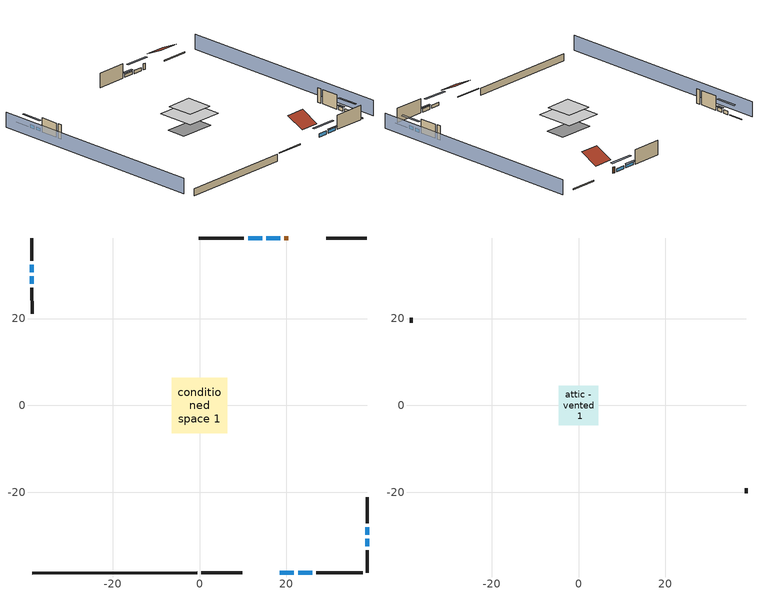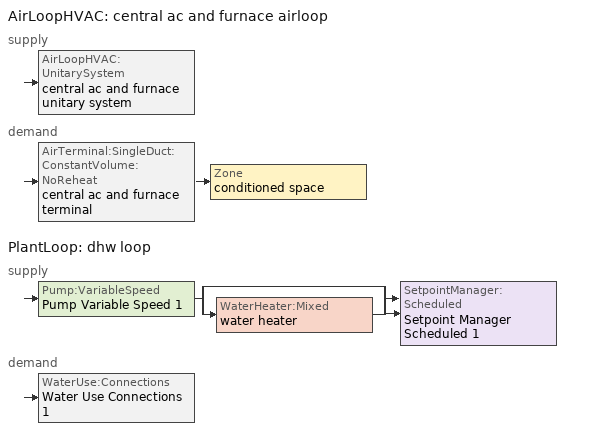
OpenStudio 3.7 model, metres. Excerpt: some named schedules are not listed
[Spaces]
conditioned space 1
 floor foundation (Slab1 construction): -6.11,-3.39 -6.11,3.39 6.11,3.39 6.11,-3.39 z-2.13
 floor adiabatic (AdiabaticFloorConstruction): -6.44,-6.44 -6.44,6.44 6.44,6.44 6.44,-6.44 z2.74
 wall outside (Wall1 construction): 26.86,-38.54 37.61,-38.54 z0.3:5.18
 wall outside (Wall2 construction): -38.54,27.08 -38.54,21.11 z0.3:5.18
 wall outside (Wall3 construction): 10.24,38.54 -0.13,38.54 z0.3:5.18
 wall outside (Wall4 construction): 38.54,-27.08 38.54,-21.11 z0.3:5.18
 wall outside (RimJoist1 construction): 0.4,-38.54 9.82,-38.54 z0.3:0.61
 wall outside (RimJoist2 construction): -38.54,38.54 -38.54,33.3 z0.3:0.61
 wall outside (RimJoist3 construction): 38.54,38.54 29.12,38.54 z0.3:0.61
 wall outside (RimJoist4 construction): 38.54,-38.54 38.54,-33.3 z0.3:0.61
 wall outside (AdiabaticWallConstruction): 18.48,-38.54 21.74,-38.54 / 22.67,-38.54 25.93,-38.54 z0.3:1.4; -38.54,32.37 -38.54,30.65 / -38.54,29.72 -38.54,28.01 / 38.54,-32.37 38.54,-30.65 / 38.54,-29.72 38.54,-28.01 z0.3:1.46; 18.61,38.54 15.41,38.54 z0.3:1.37; 14.48,38.54 11.17,38.54 z0.3:1.43
 wall outside (AdiabaticWallConstruction 1): 20.46,38.54 19.54,38.54 z0.3:2.34
 wall foundation (FoundationWall1 construction): -38.54,-38.54 -0.53,-38.54 z-2.13:0.3
 window (WindowConstruction): 18.48,-38.54 21.74,-38.54 z0.3:1.4
 window (WindowConstruction 1): 22.67,-38.54 25.93,-38.54 z0.3:1.4
 window (WindowConstruction 2): -38.54,32.37 -38.54,30.65 z0.3:1.46
 window (WindowConstruction 3): -38.54,29.72 -38.54,28.01 z0.3:1.46
 window (WindowConstruction 4): 18.61,38.54 15.41,38.54 z0.3:1.37
 window (WindowConstruction 5): 14.48,38.54 11.17,38.54 z0.3:1.43
 window (WindowConstruction 6): 38.54,-32.37 38.54,-30.65 z0.3:1.46
 window (WindowConstruction 7): 38.54,-29.72 38.54,-28.01 z0.3:1.46
 door (Door): 20.46,38.54 19.54,38.54 z0.3:2.34
 ceiling adiabatic (AdiabaticFloorConstruction): 6.44,-6.44 6.44,6.44 -6.44,6.44 -6.44,-6.44 z2.74
attic - vented 1
 floor to conditioned space 1 (Floor1 construction Reversed): -4.55,-4.55 -4.55,4.55 4.55,4.55 4.55,-4.55 z5.18
 wall outside (Wall5 construction): -38.54,20.18 -38.54,19 z0.3:5.18
 wall outside (Wall6 construction): 38.54,-20.18 38.54,-19 z0.3:5.18
 roof outside (Roof1 construction): 17.55,-38.54,5.18 17.55,-32.45,8.23 10.74,-32.45,8.23 10.74,-38.54,5.18
 roof outside (Roof2 construction): 21.38,38.54,5.18 21.38,32.45,8.23 28.19,32.45,8.23 28.19,38.54,5.18
shading: 43.11,-38.54 43.11,38.54 / -43.11,38.54 -43.11,-38.54 z0:5.18; 24.49,-38.54 15.74,-38.54 15.74,-39.15 24.49,-39.15 z4.15; 26.24,-38.54 22.37,-38.54 22.37,-39.15 26.24,-39.15 z1.71; -38.54,27.91 -38.54,35.11 -39.15,35.11 -39.15,27.91 z4.21; -38.54,27.7 -38.54,30.03 -39.15,30.03 -39.15,27.7 z1.77; 12.66,38.54 21.36,38.54 21.36,39.15 12.66,39.15 z4.11; 10.86,38.54 14.78,38.54 14.78,39.15 10.86,39.15 z1.74; 38.54,-27.91 38.54,-35.11 39.15,-35.11 39.15,-27.91 z4.21; 38.54,-27.7 38.54,-30.03 39.15,-30.03 39.15,-27.7 z1.77
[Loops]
AirLoopHVAC 'central ac and furnace airloop'
 supply: AirLoopHVAC:UnitarySystem 'central ac and furnace unitary system'
 demand: AirTerminal:SingleDuct:ConstantVolume:NoReheat 'central ac and furnace terminal' > Zone 'conditioned space'
PlantLoop 'dhw loop'
 supply: Pump:VariableSpeed 'Pump Variable Speed 1' > split
  | bypass
  | WaterHeater:Mixed 'water heater'
  join > SetpointManager:Scheduled 'Setpoint Manager Scheduled 1'
 demand: WaterUse:Connections 'Water Use Connections 1'
[Site]
Columbus Port Colum_OH_USA: Latitude {deg}=39.99; Longitude {deg}=-82.88; Time Zone {hr}=-5; Elevation {m}=249; Terrain=Suburbs
[Site:GroundTemperature:Shallow]
7.622, 5.57623, 5.4124, 6.38322, 10.2805, 14.1597, 17.5227, 19.653, 19.834, 18.1013, 14.8241, 11.0639
[Site:WaterMainsTemperature]
Calculation Method=Schedule; Temperature Schedule=mains temperature schedule
[Building]
Building 1
[Material] Roughness=Rough
Name | Thickness {m} | Conductivity {W/m-K} | Density {kg/m3} | Specific Heat {J/kg-K} | Thermal Absorptance | Solar Absorptance | Visible Absorptance
asphalt or fiberglass shingles | 0.00635 | 0.162714 | 1121.4 | 1465.45 | 0.9 | 0.85 | 0.85
roof rigid ins | 0.00281632 | 0.029427 | 32.04 | 1214.23 | 0.9 | 0.7 | 0.7
osb sheathing 0.5 in. | 0.0127 | 0.115458 | 512.64 | 1214.23 | 0.9 | 0.6 | 0.6
vinyl siding | 0.009525 | 0.089435 | 177.822 | 1046.75 | 0.9 | 0.5 | 0.5
osb sheathing 0.5 in. 1 | 0.0127 | 0.115458 | 512.64 | 1214.23 | 0.9 | 0.7 | 0.7
wall stud and cavity | 0.1397 | 0.0950889 | 139.0536 | 1170.24 | 0.9 | 0.7 | 0.7
gypsum board | 0.0127 | 0.160291 | 801 | 837.4 | 0.9 | 0.6 | 0.6
wall stud and cavity 1 | 0.1397 | 0.419005 | 139.0536 | 1170.24 | 0.9 | 0.6 | 0.6
rim joist rigid ins | 0.051816 | 0.029427 | 32.04 | 1214.23 | 0.9 | 0.7 | 0.7
osb sheathing 2.0 in. | 0.0508 | 0.115458 | 512.64 | 1214.23 | 0.9 | 0.7 | 0.7
rim joist stud and cavity | 0.0508 | 0.0700343 | 125.044 | 1163.47 | 0.9 | 0.6 | 0.6
ceiling loosefill ins | 0.169333 | 0.0480833 | 16.02 | 1046.75 | 0.9 | 0.7 | 0.7
ceiling stud and cavity | 0.1397 | 0.0824711 | 65.682 | 1177.47 | 0.9 | 0.7 | 0.7
exterior vertical ins | 0.077724 | 0.029427 | 32.04 | 1214.23
concrete 8.0 in. | 0.2032 | 1.803125 | 2242.8 | 837.4 | 0.9 | 0.7 | 0.7
gypsum board 1 | 0.0127 | 0.160291 | 801 | 837.4 | 0.9 | 0.7 | 0.7
concrete 4.0 in. | 0.1016 | 1.803125 | 2242.8 | 837.4 | 0.9 | 0.7 | 0.7
floor covering | 0.0127 | 0.0450781 | 54.468 | 1339.84 | 0.9 | 0.9 | 0.9
wood siding; wood siding 1 | 0.0254 | 0.102417 | 544.68 | 1172.36
wall rigid ins; floor rigid ins | 0.512978 | 0.029427 | 32.04 | 1214.23 | 0.9 | 0.7 | 0.7
wall stud and cavity 2 | 0.0889 | 0.380278 | 52.3479 | 1209.89 | 0.9 | 0.7 | 0.7
door material | 0.04445 | 0.0612267 | 512.64 | 1214.23 | 0.9 | 0.7 | 0.7
floor stud and cavity | 0.1397 | 1.75129 | 37.0049 | 1207.88 | 0.9 | 0.7 | 0.7
osb sheathing 0.75 in. | 0.01905 | 0.115458 | 512.64 | 1214.23 | 0.9 | 0.7 | 0.7
floor covering 1 | 0.0127 | 0.0433444 | 54.468 | 1339.84 | 0.9 | 0.6 | 0.6
wall stud and cavity 3 | 0.0889 | 0.391764 | 83.0341 | 1211.67 | 0.9 | 0.7 | 0.7
furniture material conditioned space 1 | 0.1524 | 0.115458 | 640.8 | 1214.23 | 0.9 | 0.6 | 0.6
[Construction]
Roof1 construction; Roof2 construction: asphalt or fiberglass shingles, roof rigid ins, osb sheathing 0.5 in.
Wall1 construction; Wall2 construction; Wall3 construction; Wall4 construction: vinyl siding, osb sheathing 0.5 in. 1, wall stud and cavity, gypsum board
Wall5 construction; Wall6 construction: vinyl siding, osb sheathing 0.5 in. 1, wall stud and cavity 1
RimJoist1 construction; RimJoist2 construction; RimJoist3 construction; RimJoist4 construction: vinyl siding, rim joist rigid ins, osb sheathing 2.0 in., rim joist stud and cavity
Floor1 construction Reversed: gypsum board, ceiling stud and cavity, ceiling loosefill ins
FoundationWall1 construction: concrete 8.0 in., gypsum board 1
Slab1 construction: concrete 4.0 in., floor covering
WindowConstruction; WindowConstruction 1; WindowConstruction 2; WindowConstruction 3; WindowConstruction 4; WindowConstruction 5; WindowConstruction 6; WindowConstruction 7: WindowMaterial
AdiabaticWallConstruction: wood siding, wall rigid ins, wall stud and cavity 2, gypsum board
Door: door material
AdiabaticWallConstruction 1: wood siding 1, wall rigid ins, wall stud and cavity 2, gypsum board
AdiabaticFloorConstruction: floor stud and cavity, floor rigid ins, osb sheathing 0.75 in., floor covering 1
PartitionWallConstruction: gypsum board, wall stud and cavity 3, gypsum board
furniture construction conditioned space 1: furniture material conditioned space 1
[WindowMaterial:SimpleGlazingSystem]
WindowMaterial: U-Factor {W/m2-K}=2.78222; Solar Heat Gain Coefficient=0.56
[ThermalZone] Multiplier=1; Use Ideal Air Loads=No
Name | Volume {m3} | Thermostat
conditioned space | 606.66 | conditioned space temperature setpoint
attic - vented | 56.2946
[Sizing:Zone] Zone Cooling Design Supply Air Temperature Input Method=SupplyAirTemperature; Zone Cooling Design Supply Air Temperature {C}=14; Zone Cooling Design Supply Air Temperature Difference {deltaC}=11.11; Zone Heating Design Supply Air Temperature Input Method=SupplyAirTemperature; Zone Heating Design Supply Air Temperature {C}=40; Zone Heating Design Supply Air Temperature Difference {deltaC}=11.11; Zone Cooling Design Supply Air Humidity Ratio {kg-H2O/kg-air}=0.0085; Zone Heating Design Supply Air Humidity Ratio {kg-H2O/kg-air}=0.008; Cooling Design Air Flow Method=DesignDay; Heating Design Air Flow Method=DesignDay; Account for Dedicated Outdoor Air System=No; Dedicated Outdoor Air System Control Strategy=NeutralSupplyAir; Dedicated Outdoor Air Low Setpoint Temperature for Design {C}=autosize; Dedicated Outdoor Air High Setpoint Temperature for Design {C}=autosize; Zone Load Sizing Method=Sensible Load Only No Latent Load; Zone Latent Cooling Design Supply Air Humidity Ratio Input Method=HumidityRatioDifference; Zone Cooling Design Supply Air Humidity Ratio Difference {kgWater/kgDryAir}=0.005; Zone Latent Heating Design Supply Air Humidity Ratio Input Method=HumidityRatioDifference; Zone Humidification Design Supply Air Humidity Ratio Difference {kgWater/kgDryAir}=0.005
conditioned space; attic - vented
[Zone equipment]
conditioned space: central ac and furnace terminal
[Space] Building Unit=Building Unit 1
Name | Thermal Zone | Volume {m3}
conditioned space 1 | conditioned space | 606.66
attic - vented 1 | attic - vented | 56.2946
[ThermostatSetpoint:DualSetpoint]
conditioned space temperature setpoint: Heating Setpoint Temperature Schedule=heating setpoint; Cooling Setpoint Temperature Schedule=cooling setpoint
[Foundation:Kiva]
Foundation Kiva 1: Initial Indoor Air Temperature {C}=16.1111; Wall Height Above Grade {m}=0.3048; Wall Depth Below Slab {m}=0.2032; Custom Block Material Name 1=exterior vertical ins; Custom Block Depth 1 {m}=2.4384; Custom Block X Position 1 {m}=0.2159; Custom Block Z Position 1 {m}=0
[Foundation:Kiva:Settings]
Soil Conductivity {W/m-K}=2.4234; Soil Density {kg/m3}=1842.3; Soil Specific Heat {J/kg-K}=418.7; Ground Solar Absorptivity=0.9; Ground Thermal Absorptivity=0.9; Ground Surface Roughness {m}=0.03; Far-Field Width {m}=40; Deep-Ground Boundary Condition=ZeroFlux; Deep-Ground Depth {m}=40; Minimum Cell Dimension {m}=0.2; Maximum Cell Growth Coefficient=3; Simulation Timestep=Timestep
[SurfaceProperty:ExposedFoundationPerimeter]
Slab1: Exposed Perimeter Calculation Method=TotalExposedPerimeter; Total Exposed Perimeter {m}=38.00856
[SurfaceProperty:IncidentSolarMultiplier] Incident Solar Multiplier=1; Incident Solar Multiplier Schedule=trans schedule winter=0.85 summer=0.7
Window1; Window2; Window3; Window4; Window5; Window6; Window7; Window8
[InternalMass:Definition] Design Level Calculation Method=SurfaceArea
Name | Construction | Surface Area {m2}
partition wall mass | PartitionWallConstruction | 248.794
furniture mass conditioned space 1 | furniture construction conditioned space 1 | 99.5177
[InternalMass] Space or SpaceType=conditioned space 1; Multiplier=1
Name | Internal Mass Definition
partition wall mass | partition wall mass
furniture mass conditioned space 1 | furniture mass conditioned space 1
[External:File]
External File 1: File=in.schedules.csv
[People:Definition]
occupants: Number of People Calculation Method=People; Number of People {people}=3; Fraction Radiant=0.314171; Sensible Heat Fraction=0.56303; Carbon Dioxide Generation Rate {m3/s-W}=0; Enable ASHRAE 55 Comfort Warnings=No; Mean Radiant Temperature Calculation Type=ZoneAveraged
[People]
occupants: People Definition=occupants; Space or SpaceType=conditioned space 1; Number of People Schedule=occupants; Activity Level Schedule=occupants activity schedule; Multiplier=1
[Coil:Cooling:DX:SingleSpeed]
central ac and furnace clg coil: Availability Schedule=Always On Discrete; Rated Total Cooling Capacity {W}=5403.82; Rated Sensible Heat Ratio=0.730032; Rated COP {W/W}=3.7702; Rated Air Flow Rate {m3/s}=0.27807; Rated Evaporator Fan Power Per Volume Flow Rate 2017 {W/(m3/s)}=773.3; Rated Evaporator Fan Power Per Volume Flow Rate 2023 {W/(m3/s)}=934.4; Total Cooling Capacity Function of Temperature Curve=Cool-CAP-fT1; Total Cooling Capacity Function of Flow Fraction Curve=Cool-CAP-fFF1; Energy Input Ratio Function of Temperature Curve=Cool-EIR-fT1; Energy Input Ratio Function of Flow Fraction Curve=Cool-EIR-fFF1; Part Load Fraction Correlation Curve=Cool-PLF-fPLR1; Minimum Outdoor Dry-Bulb Temperature for Compressor Operation {C}=-25; Nominal Time for Condensate Removal to Begin {s}=1000; Ratio of Initial Moisture Evaporation Rate and Steady State Latent Capacity=1.5; Maximum Cycling Rate {cycles/hr}=3; Latent Capacity Time Constant {s}=45; Condenser Type=AirCooled; Evaporative Condenser Effectiveness=0.9; Evaporative Condenser Air Flow Rate {m3/s}=autosize; Evaporative Condenser Pump Rated Power Consumption {W}=autosize; Crankcase Heater Capacity {W}=50; Maximum Outdoor Dry-Bulb Temperature for Crankcase Heater Operation {C}=10; Basin Heater Capacity {W/K}=0; Basin Heater Setpoint Temperature {C}=2
[Coil:Heating:Gas]
central ac and furnace htg coil: Availability Schedule=Always On Discrete; Gas Burner Efficiency=0.925; Nominal Capacity {W}=11695.6; On Cycle Parasitic Electric Load {W}=0; Off Cycle Parasitic Gas Load {W}=0; Fuel Type=NaturalGas
[Fan:SystemModel]
central ac and furnace supply fan: Availability Schedule=Always On Discrete; Design Maximum Air Flow Rate {m3/s}=0.351129; Speed Control Method=Discrete; Electric Power Minimum Flow Rate Fraction=0.2; Design Pressure Rise {Pa}=595.935; Motor Efficiency=1; Motor In Air Stream Fraction=1; Design Electric Power Consumption {W}=autosize; Design Power Sizing Method=TotalEfficiencyAndPressure; Electric Power Per Unit Flow Rate {W/(m3/s)}=840; Electric Power Per Unit Flow Rate Per Unit Pressure {W-s/m3-Pa}=1.66667; Fan Total Efficiency=0.75; Motor Loss Radiative Fraction=0; Speed Flow Fraction 1=0.81048; Speed Electric Power Fraction 1=0.53239; Speed Flow Fraction 2=1; Speed Electric Power Fraction 2=1
[EnergyManagementSystem:Sensor]
Name | Output Variable or Output Meter Index Key | Output Variable or Output Meter
central_ac_and_furnace_supply_fan_s; central_ac_and_furnace_supply_fan_s_1 | central ac and furnace supply fan | Fan Electricity Energy
central_ac_and_furnace_clg_coil_s | central ac and furnace clg coil | Cooling Coil Total Cooling Energy
central_ac_and_furnace_htg_coil_s | central ac and furnace htg coil | Heating Coil Heating Energy
water_heater_energy | water heater | Water Heater NaturalGas Rate
water_heater_on_cycle_parasitic | water heater | Water Heater On Cycle Parasitic Electricity Rate
water_heater_off_cycle_parasitic | water heater | Water Heater Off Cycle Parasitic Electricity Rate
cool_season | cooling season schedule | Schedule Value
out_pb_s |  | Site Outdoor Air Barometric Pressure
out_wt_s |  | Site Outdoor Air Humidity Ratio
win_s | conditioned space | Zone Air Humidity Ratio
site_vw_s |  | Site Wind Speed
tin_s | conditioned space | Zone Mean Air Temperature
tout_s | conditioned space | Zone Outdoor Air Drybulb Temperature
central_ac_and_furnace_airloop_Fan_RTF_s | central ac and furnace supply fan | Fan Runtime Fraction Speed 1
central_ac_and_furnace_airloop_Fan_RTF_s_1 | central ac and furnace supply fan | Fan Runtime Fraction Speed 2
natural_vent_s | natural vent schedule | Schedule Value
htg_sp_s | heating setpoint | Schedule Value
clg_sp_s | cooling setpoint | Schedule Value
mech_vent_range_fan_0_sch_s | mech vent range fan 0 schedule | Schedule Value
mech_vent_bath_fan_0_sch_s | mech vent bath fan 0 schedule | Schedule Value
clothes_dryer_exhaust_0_sch_s | clothes_dryer | Schedule Value
zone_htg_unmet_s | conditioned space | Zone Heating Setpoint Not Met Time
zone_clg_unmet_s | conditioned space | Zone Cooling Setpoint Not Met Time
htg_load_cond |  | Heating:EnergyTransfer:Zone:CONDITIONED SPACE
clg_load_cond |  | Cooling:EnergyTransfer:Zone:CONDITIONED SPACE
[EnergyManagementSystem:Program]
central_ac_and_furnace_supply_fan_disaggregate_program: Set central_ac_and_furnace_supply_fan_clg = 0; If central_ac_and_furnace_clg_coil_s > 0; Set central_ac_and_furnace_supply_fan_clg = central_ac_and_furnace_supply_fan_s; EndIf
central_ac_and_furnace_supply_fan_disaggregate_program_1: Set central_ac_and_furnace_supply_fan_primary_htg = 0; If central_ac_and_furnace_htg_coil_s > 0; Set central_ac_and_furnace_supply_fan_primary_htg = central_ac_and_furnace_supply_fan_s_1; EndIf
water_heater_EC_adj: Set dhw_e_cons = water_heater_energy + water_heater_on_cycle_parasitic + water_heater_off_cycle_parasitic; Set water_heater_ec_adj_act = 0.0 * dhw_e_cons / 1
natural_vent_program: Set Tin = tin_s; Set Tout = tout_s; Set Wout = out_wt_s; Set Pbar = out_pb_s; Set Phiout = (@RhFnTdbWPb Tout Wout Pbar); Set MaxHR = 0.0115; Set MaxRH = 0.7; Set Tnvsp = (htg_sp_s + clg_sp_s) / 2; Set NVavail = natural_vent_s; Set ClgSsnAvail = cool_season; Set natural_vent_flow_act = 0; Set whole_house_fan_flow_act = 0; Set whole_house_fan_mix_act = 0; Set whole_house_fan_act = 0; If ((Wout < MaxHR) && (Phiout < MaxRH) && (Tin > Tout) && (Tin > Tnvsp) && (ClgSsnAvail > 0)); Set WHF_Flow = 0; Set Adj = (Tin-Tnvsp)/(Tin-Tout); Set Adj = (@Min Adj 1); Set Adj = (@Max Adj 0); If (WHF_Flow > 0); Set whole_house_fan_flow_act = WHF_Flow*Adj; Set whole_house_fan_mix_act = WHF_Flow*Adj; Set WHF_W = 0; Set whole_house_fan_act = WHF_W*Adj; ElseIf (NVavail > 0); Set NVArea = 8948.346490368; Set Cs = 0.0001989901015519336; Set Cw = 9.172957080274798e-05; Set Tdiff = Tin-Tout; Set dT = (@Abs Tdiff); Set Vwind = site_vw_s; Set SGNV = NVArea*Adj*((((Cs*dT)+(Cw*(Vwind^2)))^0.5)/1000); Set MaxNV = 3.3703340077056003; Set natural_vent_flow_act = (@Min SGNV MaxNV); EndIf; EndIf
infil_program: Set p_m = 0.14; Set p_s = 0.22; Set s_m = 270; Set s_s = 370; Set z_m = 9.99744; Set z_s = 5.410200000000001; Set f_t = (((s_m/z_m)^p_m)*((z_s/s_s)^p_s)); Set Tdiff = tin_s-tout_s; Set dT = @Abs Tdiff; Set c = 0.1061; Set Cs = 0.0999; Set Cw = 0.1472; Set n = 0.65; Set sft = (f_t*0.7000000000000001); Set temp1 = ((c*Cw)*((sft*site_vw_s)^(2*n)))^2; Set Qinf = (((c*Cs*(dT^n))^2)+temp1)^0.5; Set Qinf = (@Max Qinf 0); Set mech_vent_house_fan_sensible_load_equip_act = 0.0; Set mech_vent_house_fan_latent_load_equip_act = 0.0; Set OASupInPb = out_pb_s; Set OASupInTemp = tout_s; Set OASupInW = out_wt_s; Set OASupRho = (@RhoAirFnPbTdbW OASupInPb OASupInTemp OASupInW); Set OASupCp = (@CpAirFnW OASupInW); Set OASupInEnth = (@HFnTdbW OASupInTemp OASupInW); Set ZoneTemp = tin_s; Set ZoneW = win_s; Set ZoneCp = (@CpAirFnW ZoneW); Set ZoneAirEnth = (@HFnTdbW ZoneTemp ZoneW); Set mech_vent_house_fan_cfis_act = 0.0; Set QWHV_cfis_sup = 0.0; Set QWHV_cfis_suppl_sup = 0.0; Set QWHV_cfis_suppl_exh = 0.0; Set Qrange = 0; Set Qrange = Qrange + 0.04719 * mech_vent_range_fan_0_sch_s; Set Qbath = 0; Set Qbath = Qbath + 0.04719 * mech_vent_bath_fan_0_sch_s; Set Qdryer = 0; Set Qdryer = Qdryer + 0.14682 * clothes_dryer_exhaust_0_sch_s; Set QWHV_sup = 0.0; Set QWHV_exh = 0.0; Set Qexhaust = Qrange + Qbath + Qdryer + QWHV_exh + QWHV_cfis_suppl_exh; Set Qsupply = QWHV_sup + QWHV_cfis_sup + QWHV_cfis_suppl_sup; Set Qfan = (@Max Qexhaust Qsupply); If Qfan > 0; Set Qavg = ((Qexhaust + Qsupply) / 2.0); If ((@Abs (Qexhaust - Qavg)) / Qavg) <= 0.1; Set phi = 1; Else; Set phi = (Qinf / (Qinf + Qfan)); EndIf; Set Qinf_adj = phi * Qinf; Else; Set Qinf_adj = Qinf; EndIf; Set infil_flow_act = Qinf_adj; Set Qload = Qfan; Set Effectiveness_Sens = 0.0; Set Effectiveness_Lat = 0.0; Set Fan_MFR = Qload * OASupRho; Set ZoneInEnth = OASupInEnth; Set ZoneInTemp = OASupInTemp; Set FanTotalToCond = Fan_MFR * (ZoneInEnth - ZoneAirEnth); Set FanSensToCond = Fan_MFR * ZoneCp * (ZoneInTemp - ZoneTemp); Set FanLatToCond = FanTotalToCond - FanSensToCond; Set mech_vent_house_fan_sensible_load_equip_act = mech_vent_house_fan_sensible_load_equip_act + FanSensToCond; Set mech_vent_house_fan_latent_load_equip_act = mech_vent_house_fan_latent_load_equip_act + FanLatToCond
unmet_hours_program: Set htg_unmet_hours = 0; Set clg_unmet_hours = 0; If ((DayOfYear >= 1) && (DayOfYear <= 365)); If zone_htg_unmet_s > htg_unmet_hours; Set htg_unmet_hours = zone_htg_unmet_s; EndIf; EndIf; If ((DayOfYear >= 1) && (DayOfYear <= 365)); If zone_clg_unmet_s > clg_unmet_hours; Set clg_unmet_hours = zone_clg_unmet_s; EndIf; EndIf
total_loads_program: Set loads_htg_tot = 0; Set loads_clg_tot = 0; If htg_load_cond > 0; Set loads_htg_tot = loads_htg_tot + (htg_load_cond - clg_load_cond) * 1.0; EndIf; If clg_load_cond > 0; Set loads_clg_tot = loads_clg_tot + (clg_load_cond - htg_load_cond) * 1.0; EndIf
[EnergyManagementSystem:ProgramCallingManager]
central ac and furnace supply fan disaggregate program calling manager: EndOfSystemTimestepBeforeHVACReporting; central_ac_and_furnace_supply_fan_disaggregate_program
central ac and furnace supply fan disaggregate program calling manager 1: EndOfSystemTimestepBeforeHVACReporting; central_ac_and_furnace_supply_fan_disaggregate_program_1
water heater EC_adj ProgramManager: EndOfSystemTimestepBeforeHVACReporting; water_heater_EC_adj
natural_vent_program calling manager: BeginZoneTimestepAfterInitHeatBalance; natural_vent_program
infil_program calling manager: BeginZoneTimestepAfterInitHeatBalance; infil_program
unmet_hours_program calling manager: EndOfZoneTimestepBeforeZoneReporting; unmet_hours_program
total_loads_program calling manager: EndOfZoneTimestepAfterZoneReporting; total_loads_program
[EnergyManagementSystem:OutputVariable]
Name | EMS Variable | Type of Data in Variable | Update Frequency | EMS Program or Subroutine | Units
central ac and furnace supply fan disaggregate clg | central_ac_and_furnace_supply_fan_clg | Summed | SystemTimestep | central_ac_and_furnace_supply_fan_disaggregate_program | J
central ac and furnace supply fan disaggregate htg primary | central_ac_and_furnace_supply_fan_primary_htg | Summed | SystemTimestep | central_ac_and_furnace_supply_fan_disaggregate_program_1 | J
natural_vent_flow_act_timeseries_outvar | natural_vent_flow_act | Averaged | ZoneTimestep | natural_vent_program | m^/s
whole_house_fan_flow_act_timeseries_outvar | whole_house_fan_flow_act | Averaged | ZoneTimestep | natural_vent_program | m^/s
Qfan_timeseries_outvar | Qfan | Averaged | ZoneTimestep | infil_program | m^/s
infil_flow_act_timeseries_outvar | infil_flow_act | Averaged | ZoneTimestep | infil_program | m^/s
[AirLoopHVAC:UnitarySystem]
central ac and furnace unitary system: Control Type=Load; Controlling Zone or Thermostat Location=conditioned space; Dehumidification Control Type=None; Availability Schedule=Always On Discrete; Supply Fan=central ac and furnace supply fan; Fan Placement=BlowThrough; Supply Air Fan Operating Mode Schedule=central ac and furnace auto fan schedule; Heating Coil=central ac and furnace htg coil; DX Heating Coil Sizing Ratio=1; Cooling Coil=central ac and furnace clg coil; Use DOAS DX Cooling Coil=No; DOAS DX Cooling Coil Leaving Minimum Air Temperature {C}=2; Latent Load Control=SensibleOnlyLoadControl; Supply Air Flow Rate Method During Cooling Operation=SupplyAirFlowRate; Supply Air Flow Rate During Cooling Operation {m3/s}=0.284584; Supply Air Flow Rate Method During Heating Operation=SupplyAirFlowRate; Supply Air Flow Rate During Heating Operation {m3/s}=0.351129; Supply Air Flow Rate Method When No Cooling or Heating is Required=SupplyAirFlowRate; Supply Air Flow Rate When No Cooling or Heating is Required {m3/s}=0; Maximum Supply Air Temperature {C}=48.8889; Maximum Outdoor Dry-Bulb Temperature for Supplemental Heater Operation {C}=21; Ancilliary On-Cycle Electric Power {W}=0; Ancilliary Off-Cycle Electric Power {W}=0
[AirLoopHVAC]
central ac and furnace airloop: Availability Schedule=Always On Discrete; Design Supply Air Flow Rate {m3/s}=0.351129; Design Return Air Flow Fraction of Supply Air Flow=1
[Sizing:System]
central ac and furnace airloop: Central Heating Maximum System Air Flow Ratio=0.3; Preheat Design Temperature {C}=7; Preheat Design Humidity Ratio {kg-H2O/kg-Air}=0.008; Precool Design Temperature {C}=12.8; Precool Design Humidity Ratio {kg-H2O/kg-Air}=0.008; Central Cooling Design Supply Air Temperature {C}=12.8; Central Heating Design Supply Air Temperature {C}=16.7; 100% Outdoor Air in Cooling=Yes; 100% Outdoor Air in Heating=Yes; Central Cooling Design Supply Air Humidity Ratio {kg-H2O/kg-Air}=0.0085; Zone Maximum Outdoor Air Fraction=1; Cooling Supply Air Flow Rate Per Floor Area {m3/s-m2}=0.00996765; Cooling Fraction of Autosized Cooling Supply Air Flow Rate=1; Cooling Supply Air Flow Rate Per Unit Cooling Capacity {m3/s-W}=3.94755e-05; Heating Supply Air Flow Rate Per Floor Area {m3/s-m2}=0.00996765; Heating Fraction of Autosized Heating Supply Air Flow Rate=1; Heating Fraction of Autosized Cooling Supply Air Flow Rate=1; Heating Supply Air Flow Rate Per Unit Heating Capacity {m3/s-W}=3.15882e-05; Cooling Design Capacity Method=CoolingDesignCapacity; Cooling Design Capacity {W}=autosize; Cooling Design Capacity Per Floor Area {W/m2}=234.7; Fraction of Autosized Cooling Design Capacity=1; Heating Design Capacity Method=HeatingDesignCapacity; Heating Design Capacity {W}=autosize; Heating Design Capacity Per Floor Area {W/m2}=157; Fraction of Autosized Heating Design Capacity=1; Central Cooling Capacity Control Method=OnOff; Occupant Diversity=autosize
[AirTerminal:SingleDuct:ConstantVolume:NoReheat]
central ac and furnace terminal: Availability Schedule=Always On Discrete; Maximum Air Flow Rate {m3/s}=0.351129
[ElectricEquipment:Definition] Design Level Calculation Method=EquipmentLevel
Name | Design Level {W} | Fraction Latent | Fraction Radiant | Fraction Lost
ceiling fan | 21.3925 | 0 | 0.558 | 0
clothes washer | 175.761 | 0.03 | 0.162 | 0.7
clothes dryer | 8521.98 | 0.015 | 0.081 | 0.85
dishwasher | 522.806 | 0.3 | 0.18 | 0.4
fridge | 57.4402 | 0 | 0.6 | 0
cooking range | 870.615 | 0.08 | 0.432 | 0.2
misc plug loads | 502.115 | 0.021 | 0.558 | 0.049
whole house fan; mech vent house fan | 0 | 0 | 0 | 1
mech vent house fan cfis | 0 | 0 | 0 | 0
mech vent range fan 0; mech vent bath fan 0 | 30 | 0 | 0 | 1
[ElectricEquipment] Space or SpaceType=conditioned space 1
Name | Electric Equipment Definition | Schedule
ceiling fan | ceiling fan | ceiling_fan
clothes washer | clothes washer | clothes_washer
clothes dryer | clothes dryer | clothes_dryer
dishwasher | dishwasher | dishwasher
fridge | fridge | fridge schedule
cooking range | cooking range | cooking_range
misc plug loads | misc plug loads | plug_loads_other
whole house fan | whole house fan | Always On Discrete
mech vent house fan | mech vent house fan | mech vent house fan schedule
mech vent house fan cfis | mech vent house fan cfis | mech vent house fan cfis schedule
mech vent range fan 0 | mech vent range fan 0 | mech vent range fan 0 schedule
mech vent bath fan 0 | mech vent bath fan 0 | mech vent bath fan 0 schedule
[PlantLoop]
dhw loop: Glycol Concentration=0; Maximum Loop Flow Rate {m3/s}=0.01; Plant Loop Volume {m3}=0.003; Load Distribution Scheme=Optimal
[Sizing:Plant]
dhw loop: Loop Type=Heating; Design Loop Exit Temperature {C}=52.6667; Loop Design Temperature Difference {deltaC}=5.55556; Sizing Option=NonCoincident; Zone Timesteps in Averaging Window=1; Coincident Sizing Factor Mode=None
[Pump:VariableSpeed]
Pump Variable Speed 1: Rated Flow Rate {m3/s}=0.01; Rated Pump Head {Pa}=1; Rated Power Consumption {W}=0; Motor Efficiency=1; Fraction of Motor Inefficiencies to Fluid Stream=0; Coefficient 1 of the Part Load Performance Curve=0; Coefficient 2 of the Part Load Performance Curve=1; Coefficient 3 of the Part Load Performance Curve=0; Coefficient 4 of the Part Load Performance Curve=0; Pump Control Type=Intermittent; Skin Loss Radiative Fraction=0.5; Design Power Sizing Method=PowerPerFlowPerPressure; Design Electric Power per Unit Flow Rate {W/(m3/s)}=348701.1; Design Shaft Power per Unit Flow Rate per Unit Head {W-s/m3-Pa}=1.28205; Design Minimum Flow Rate Fraction=0
[SetpointManager:Scheduled]
Setpoint Manager Scheduled 1: Control Variable=Temperature; Schedule=dhw temp
[WaterHeater:Mixed]
water heater: Tank Volume {m3}=0.143846; Setpoint Temperature Schedule=water heater setpoint; Deadband Temperature Difference {deltaC}=2; Maximum Temperature Limit {C}=99; Heater Control Type=Cycle; Heater Maximum Capacity {W}=10550.6; Heater Minimum Capacity {W}=0; Heater Fuel Type=NaturalGas; Heater Thermal Efficiency=0.774905; Off Cycle Parasitic Fuel Consumption Rate {W}=0; Off Cycle Parasitic Fuel Type=Electricity; Off Cycle Parasitic Heat Fraction to Tank=0; On Cycle Parasitic Fuel Consumption Rate {W}=0; On Cycle Parasitic Fuel Type=Electricity; On Cycle Parasitic Heat Fraction to Tank=0; Ambient Temperature Indicator=ThermalZone; Ambient Temperature Thermal Zone=conditioned space; Off Cycle Loss Coefficient to Ambient Temperature {W/K}=4.19338; Off Cycle Loss Fraction to Thermal Zone=0.64; On Cycle Loss Coefficient to Ambient Temperature {W/K}=4.19338; On Cycle Loss Fraction to Thermal Zone=1; Use Side Effectiveness=1; Source Side Effectiveness=1; Use Side Design Flow Rate {m3/s}=autosize; Source Side Design Flow Rate {m3/s}=autosize; Indirect Water Heating Recovery Time {hr}=1.5; Source Side Flow Control Mode=IndirectHeatPrimarySetpoint
[WaterHeater:Sizing]
water heater: Design Mode=PeakDraw; Time Storage Can Meet Peak Draw {hr}=0.538503; Time for Tank Recovery {hr}=0; Nominal Tank Volume for Autosizing Plant Connections {m3}=1
[OtherEquipment:Definition] Design Level Calculation Method=EquipmentLevel
Name | Design Level {W} | Fraction Latent | Fraction Radiant | Fraction Lost
water heater energy adjustment1 | 0.01 | 0 | 0 | 1
water sensible | -716.233 | 0 | 0.6 | 0
water latent | 726.74 | 1 | 0 | 0
mech vent house fan sensible load equip | 0 | 0 | 0 | 0
mech vent house fan latent load equip | 0 | 1 | 0 | 0
[OtherEquipment] Space or SpaceType=conditioned space 1
Name | Other Equipment Definition | Schedule | Fuel Type
water heater energy adjustment1 | water heater energy adjustment1 | Always On Discrete | NaturalGas
water sensible | water sensible | hot_water_fixtures | None
water latent | water latent | hot_water_fixtures | None
mech vent house fan sensible load equip | mech vent house fan sensible load equip | Always On Discrete | None
mech vent house fan latent load equip | mech vent house fan latent load equip | Always On Discrete | None
[EnergyManagementSystem:Actuator]
Name | Actuated Component | Actuated Component Type | Actuated Component Control Type | Zone or Space
water_heater_ec_adj_act | water heater energy adjustment1 | OtherEquipment | Power Level | conditioned space 1
natural_vent_flow_act | natural vent flow | Zone Infiltration | Air Exchange Flow Rate
whole_house_fan_flow_act | whole house fan flow | Zone Infiltration | Air Exchange Flow Rate
whole_house_fan_act | whole house fan | ElectricEquipment | Electricity Rate | conditioned space 1
whole_house_fan_mix_act | whole house fan mix | ZoneMixing | Air Exchange Flow Rate
mech_vent_house_fan_cfis_act | mech vent house fan cfis | ElectricEquipment | Electricity Rate | conditioned space 1
infil_flow_act | infil flow | Zone Infiltration | Air Exchange Flow Rate
mech_vent_house_fan_sensible_load_equip_act | mech vent house fan sensible load equip | OtherEquipment | Power Level | conditioned space 1
mech_vent_house_fan_latent_load_equip_act | mech vent house fan latent load equip | OtherEquipment | Power Level | conditioned space 1
[WaterUse:Connections]
Water Use Connections 1: Drain Water Heat Exchanger Type=None; Drain Water Heat Exchanger Destination=Plant; Water Use Equipment Name 1=dhw fixtures; Water Use Equipment Name 2=dhw distribution waste; Water Use Equipment Name 3=clothes washer; Water Use Equipment Name 4=dishwasher
[WaterUse:Equipment:Definition]
Name | Peak Flow Rate {m3/s} | Target Temperature Schedule
dhw fixtures | 4.81698e-05 | mixed water temperature schedule
dhw distribution waste | 1.61831e-05 | mixed water temperature schedule
clothes washer | 9.6816e-06
dishwasher | 6.60227e-06
[WaterUse:Equipment]
Name | Water Use Equipment Definition | Flow Rate Fraction Schedule
dhw fixtures | dhw fixtures | hot_water_fixtures
dhw distribution waste | dhw distribution waste | hot_water_fixtures
clothes washer | clothes washer | hot_water_clothes_washer
dishwasher | dishwasher | hot_water_dishwasher
[Lights:Definition]
interior lighting: Design Level Calculation Method=LightingLevel; Lighting Level {W}=1425.37; Fraction Radiant=0.6; Fraction Visible=0.2; Return Air Fraction=0
[Lights]
interior lighting: Lights Definition=interior lighting; Space or SpaceType=conditioned space 1; Schedule=lighting_interior; Fraction Replaceable=1
[Exterior:Lights:Definition]
exterior lighting: Design Level {W}=84.5718
[Exterior:Lights]
exterior lighting: Exterior Lights Definition=exterior lighting; Schedule=exterior lighting schedule
[EnergyManagementSystem:InternalVariable]
central_ac_and_furnace_airloop_max_sup_fan_mfr: Internal Data Index Key=central ac and furnace supply fan; Internal Data Type=Fan Maximum Mass Flow Rate
[SpaceInfiltration:DesignFlowRate] Space or SpaceType=conditioned space 1; Schedule=Always On Discrete; Design Flow Rate Calculation Method=Flow/Space; Design Flow Rate {m3/s}=0
natural vent flow; whole house fan flow; infil flow
[ZoneMixing]
whole house fan mix: Zone or Space=attic - vented; Schedule=Always On Continuous; Design Flow Rate Calculation Method=Flow/Zone; Design Flow Rate {m3/s}=0; Source Zone or Space=conditioned space
[SpaceInfiltration:EffectiveLeakageArea]
infil|attic - vented 1: Space or SpaceType=attic - vented 1; Schedule=Always On Discrete; Effective Air Leakage Area {cm2}=2764.21; Stack Coefficient=0.000550864; Wind Coefficient=4.40494e-05
[BuildingUnit]
Building Unit 1
[Schedule:Ruleset]
Name | Default Day Schedule
heating setpoint | heating setpoint default day
cooling setpoint | cooling setpoint default day
trans schedule winter=0.85 summer=0.7 | trans schedule winter=0.85 summer=0.7 default day
fridge schedule | fridge schedule default day
exterior lighting schedule | exterior lighting schedule default day
cooling season schedule | cooling season schedule default day
natural vent schedule | natural vent schedule default day
mech vent range fan 0 schedule | mech vent range fan 0 schedule default day
mech vent bath fan 0 schedule | mech vent bath fan 0 schedule default day
[Schedule:Day]
heating setpoint default day; cooling setpoint default day; trans schedule winter=0.85 summer=0.7 default day; fridge schedule default day; exterior lighting schedule default day; cooling season schedule default day; natural vent schedule default day; mech vent range fan 0 schedule default day; mech vent bath fan 0 schedule default day: 24, 0, 0
trans schedule winter=0.85 summer=0.7 allday1; trans schedule winter=0.85 summer=0.7 allday305: 24, 0, 0.85
trans schedule winter=0.85 summer=0.7 allday91: 24, 0, 0.7
fridge schedule allday1; fridge schedule allday12: 1, 0, 0.610949, 2, 0, 0.595675, 3, 0, 0.580401, 4, 0, 0.565128, 6, 0, 0.549854, 7, 0, 0.580401, 8, 0, 0.610949, 10, 0, 0.626223, 12, 0, 0.610949, 15, 0, 0.641496, 16, 0, 0.626223, 17, 0, 0.672044, 18, 0, 0.733139, 19, 0, 0.763686, 20, 0, 0.733139, 21, 0, 0.717865, 22, 0, 0.702591, 23, 0, 0.672044, 24, 0, 0.626223
fridge schedule allday2: 1, 0, 0.609489, 2, 0, 0.594252, 3, 0, 0.579015, 4, 0, 0.563777, 6, 0, 0.54854, 7, 0, 0.579015, 8, 0, 0.609489, 10, 0, 0.624726, 12, 0, 0.609489, 15, 0, 0.639964, 16, 0, 0.624726, 17, 0, 0.670438, 18, 0, 0.731387, 19, 0, 0.761861, 20, 0, 0.731387, 21, 0, 0.71615, 22, 0, 0.700912, 23, 0, 0.670438, 24, 0, 0.624726
fridge schedule allday3: 1, 0, 0.791241, 2, 0, 0.77146, 3, 0, 0.751679, 4, 0, 0.731898, 6, 0, 0.712117, 7, 0, 0.751679, 8, 0, 0.791241, 10, 0, 0.811022, 12, 0, 0.791241, 15, 0, 0.830803, 16, 0, 0.811022, 17, 0, 0.870365, 18, 0, 0.949489, 19, 0, 0.989051, 20, 0, 0.949489, 21, 0, 0.929708, 22, 0, 0.909927, 23, 0, 0.870365, 24, 0, 0.811022
fridge schedule allday6: 1, 0, 0.8, 2, 0, 0.78, 3, 0, 0.76, 4, 0, 0.74, 6, 0, 0.72, 7, 0, 0.76, 8, 0, 0.8, 10, 0, 0.82, 12, 0, 0.8, 15, 0, 0.84, 16, 0, 0.82, 17, 0, 0.88, 18, 0, 0.96, 19, 0, 1, 20, 0, 0.96, 21, 0, 0.94, 22, 0, 0.92, 23, 0, 0.88, 24, 0, 0.82
fridge schedule allday10: 1, 0, 0.679562, 2, 0, 0.662573, 3, 0, 0.645584, 4, 0, 0.628595, 6, 0, 0.611606, 7, 0, 0.645584, 8, 0, 0.679562, 10, 0, 0.696551, 12, 0, 0.679562, 15, 0, 0.71354, 16, 0, 0.696551, 17, 0, 0.747518, 18, 0, 0.815474, 19, 0, 0.849453, 20, 0, 0.815474, 21, 0, 0.798485, 22, 0, 0.781496, 23, 0, 0.747518, 24, 0, 0.696551
fridge schedule allday11: 1, 0, 0.675182, 2, 0, 0.658303, 3, 0, 0.641423, 4, 0, 0.624544, 6, 0, 0.607664, 7, 0, 0.641423, 8, 0, 0.675182, 10, 0, 0.692062, 12, 0, 0.675182, 15, 0, 0.708942, 16, 0, 0.692062, 17, 0, 0.742701, 18, 0, 0.810219, 19, 0, 0.843978, 20, 0, 0.810219, 21, 0, 0.793339, 22, 0, 0.77646, 23, 0, 0.742701, 24, 0, 0.692062
exterior lighting schedule weekday1: 5, 0, 0.434959, 6, 0, 0.349858, 7, 0, 0.330947, 8, 0, 0.321491, 9, 0, 0.312035, 10, 0, 0.264757, 11, 0, 0.208024, 12, 0, 0.141834, 13, 0, 0.113467, 15, 0, 0.104012, 16, 0, 0.113467, 17, 0, 0.179657, 18, 0, 0.349858, 19, 0, 0.463325, 20, 0, 0.614615, 21, 0, 0.860461, 22, 0, 0.99284, 23, 0, 0.860461, 24, 0, 0.595704
exterior lighting schedule weekend1: 2, 0, 0.434959, 4, 0, 0.425503, 5, 0, 0.434959, 6, 0, 0.425503, 7, 0, 0.416047, 8, 0, 0.38768, 9, 0, 0.340402, 10, 0, 0.283669, 11, 0, 0.226935, 12, 0, 0.15129, 13, 0, 0.113467, 15, 0, 0.104012, 16, 0, 0.113467, 17, 0, 0.179657, 18, 0, 0.359314, 19, 0, 0.45387, 20, 0, 0.567337, 21, 0, 0.784816, 22, 0, 0.926651, 23, 0, 0.803728, 24, 0, 0.557882
exterior lighting schedule weekday2: 5, 0, 0.438095, 6, 0, 0.352381, 7, 0, 0.333333, 8, 0, 0.32381, 9, 0, 0.314286, 10, 0, 0.266667, 11, 0, 0.209524, 12, 0, 0.142857, 13, 0, 0.114286, 15, 0, 0.104762, 16, 0, 0.114286, 17, 0, 0.180952, 18, 0, 0.352381, 19, 0, 0.466667, 20, 0, 0.619048, 21, 0, 0.866667, 22, 0, 1, 23, 0, 0.866667, 24, 0, 0.6
exterior lighting schedule weekend2: 2, 0, 0.438095, 4, 0, 0.428571, 5, 0, 0.438095, 6, 0, 0.428571, 7, 0, 0.419048, 8, 0, 0.390476, 9, 0, 0.342857, 10, 0, 0.285714, 11, 0, 0.228571, 12, 0, 0.152381, 13, 0, 0.114286, 15, 0, 0.104762, 16, 0, 0.114286, 17, 0, 0.180952, 18, 0, 0.361905, 19, 0, 0.457143, 20, 0, 0.571429, 21, 0, 0.790476, 22, 0, 0.933333, 23, 0, 0.809524, 24, 0, 0.561905
exterior lighting schedule weekday3: 5, 0, 0.346085, 6, 0, 0.278373, 7, 0, 0.263325, 8, 0, 0.255802, 9, 0, 0.248278, 10, 0, 0.21066, 11, 0, 0.165519, 12, 0, 0.112854, 13, 0, 0.090283, 15, 0, 0.0827594, 16, 0, 0.090283, 17, 0, 0.142948, 18, 0, 0.278373, 19, 0, 0.368656, 20, 0, 0.489033, 21, 0, 0.684646, 22, 0, 0.789976, 23, 0, 0.684646, 24, 0, 0.473986
exterior lighting schedule weekend3: 2, 0, 0.346085, 4, 0, 0.338561, 5, 0, 0.346085, 6, 0, 0.338561, 7, 0, 0.331038, 8, 0, 0.308467, 9, 0, 0.270849, 10, 0, 0.225707, 11, 0, 0.180566, 12, 0, 0.120377, 13, 0, 0.090283, 15, 0, 0.0827594, 16, 0, 0.090283, 17, 0, 0.142948, 18, 0, 0.285896, 19, 0, 0.361132, 20, 0, 0.451415, 21, 0, 0.624457, 22, 0, 0.737311, 23, 0, 0.639504, 24, 0, 0.443891
mech vent range fan 0 schedule allday1: 17, 0, 0, 18, 0, 1, 24, 0, 0
mech vent bath fan 0 schedule allday1: 12, 0, 0, 13, 0, 1, 24, 0, 0
[Schedule:Rule] Date Specification Type=DateRange; Start Day=1
Name | Schedule Ruleset | Rule Order | Day Schedule | Apply Sunday | Apply Monday | Apply Tuesday | Apply Wednesday | Apply Thursday | Apply Friday | Apply Saturday | Start Month | End Month | End Day
heating setpoint allday ruleset1 | heating setpoint | 0 | heating setpoint allday1 | Yes | Yes | Yes | Yes | Yes | Yes | Yes | 1 | 12 | 31
cooling setpoint allday ruleset1 | cooling setpoint | 0 | cooling setpoint allday1 | Yes | Yes | Yes | Yes | Yes | Yes | Yes | 1 | 12 | 31
trans schedule winter=0.85 summer=0.7 allday ruleset1 | trans schedule winter=0.85 summer=0.7 | 2 | trans schedule winter=0.85 summer=0.7 allday1 | Yes | Yes | Yes | Yes | Yes | Yes | Yes | 1 | 3 | 31
trans schedule winter=0.85 summer=0.7 allday ruleset91 | trans schedule winter=0.85 summer=0.7 | 1 | trans schedule winter=0.85 summer=0.7 allday91 | Yes | Yes | Yes | Yes | Yes | Yes | Yes | 4 | 10 | 31
trans schedule winter=0.85 summer=0.7 allday ruleset305 | trans schedule winter=0.85 summer=0.7 | 0 | trans schedule winter=0.85 summer=0.7 allday305 | Yes | Yes | Yes | Yes | Yes | Yes | Yes | 11 | 12 | 31
fridge schedule allday ruleset1 | fridge schedule | 6 | fridge schedule allday1 | Yes | Yes | Yes | Yes | Yes | Yes | Yes | 1 | 1 | 31
fridge schedule allday ruleset2 | fridge schedule | 5 | fridge schedule allday2 | Yes | Yes | Yes | Yes | Yes | Yes | Yes | 2 | 2 | 28
fridge schedule allday ruleset3 | fridge schedule | 4 | fridge schedule allday3 | Yes | Yes | Yes | Yes | Yes | Yes | Yes | 3 | 5 | 31
fridge schedule allday ruleset6 | fridge schedule | 3 | fridge schedule allday6 | Yes | Yes | Yes | Yes | Yes | Yes | Yes | 6 | 9 | 30
fridge schedule allday ruleset10 | fridge schedule | 2 | fridge schedule allday10 | Yes | Yes | Yes | Yes | Yes | Yes | Yes | 10 | 10 | 31
fridge schedule allday ruleset11 | fridge schedule | 1 | fridge schedule allday11 | Yes | Yes | Yes | Yes | Yes | Yes | Yes | 11 | 11 | 30
fridge schedule allday ruleset12 | fridge schedule | 0 | fridge schedule allday12 | Yes | Yes | Yes | Yes | Yes | Yes | Yes | 12 | 12 | 31
exterior lighting schedule weekday ruleset1 | exterior lighting schedule | 21 | exterior lighting schedule weekday1 |  | Yes | Yes | Yes | Yes | Yes |  | 1 | 1 | 31
exterior lighting schedule weekend ruleset1 | exterior lighting schedule | 20 | exterior lighting schedule weekend1 | Yes |  |  |  |  |  | Yes | 1 | 1 | 31
exterior lighting schedule weekday ruleset2 | exterior lighting schedule | 19 | exterior lighting schedule weekday2 |  | Yes | Yes | Yes | Yes | Yes |  | 2 | 2 | 28
exterior lighting schedule weekend ruleset2 | exterior lighting schedule | 18 | exterior lighting schedule weekend2 | Yes |  |  |  |  |  | Yes | 2 | 2 | 28
exterior lighting schedule weekday ruleset3 | exterior lighting schedule | 17 | exterior lighting schedule weekday3 |  | Yes | Yes | Yes | Yes | Yes |  | 3 | 3 | 31
exterior lighting schedule weekend ruleset3 | exterior lighting schedule | 16 | exterior lighting schedule weekend3 | Yes |  |  |  |  |  | Yes | 3 | 3 | 31
exterior lighting schedule weekday ruleset4 | exterior lighting schedule | 15 | exterior lighting schedule weekday4 |  | Yes | Yes | Yes | Yes | Yes |  | 4 | 4 | 30
exterior lighting schedule weekend ruleset4 | exterior lighting schedule | 14 | exterior lighting schedule weekend4 | Yes |  |  |  |  |  | Yes | 4 | 4 | 30
exterior lighting schedule weekday ruleset5 | exterior lighting schedule | 13 | exterior lighting schedule weekday5 |  | Yes | Yes | Yes | Yes | Yes |  | 5 | 5 | 31
exterior lighting schedule weekend ruleset5 | exterior lighting schedule | 12 | exterior lighting schedule weekend5 | Yes |  |  |  |  |  | Yes | 5 | 5 | 31
exterior lighting schedule weekday ruleset6 | exterior lighting schedule | 11 | exterior lighting schedule weekday6 |  | Yes | Yes | Yes | Yes | Yes |  | 6 | 6 | 30
exterior lighting schedule weekend ruleset6 | exterior lighting schedule | 10 | exterior lighting schedule weekend6 | Yes |  |  |  |  |  | Yes | 6 | 6 | 30
exterior lighting schedule weekday ruleset7 | exterior lighting schedule | 9 | exterior lighting schedule weekday7 |  | Yes | Yes | Yes | Yes | Yes |  | 7 | 8 | 31
exterior lighting schedule weekend ruleset7 | exterior lighting schedule | 8 | exterior lighting schedule weekend7 | Yes |  |  |  |  |  | Yes | 7 | 8 | 31
exterior lighting schedule weekday ruleset9 | exterior lighting schedule | 7 | exterior lighting schedule weekday9 |  | Yes | Yes | Yes | Yes | Yes |  | 9 | 9 | 30
exterior lighting schedule weekend ruleset9 | exterior lighting schedule | 6 | exterior lighting schedule weekend9 | Yes |  |  |  |  |  | Yes | 9 | 9 | 30
exterior lighting schedule weekday ruleset10 | exterior lighting schedule | 5 | exterior lighting schedule weekday10 |  | Yes | Yes | Yes | Yes | Yes |  | 10 | 10 | 31
exterior lighting schedule weekend ruleset10 | exterior lighting schedule | 4 | exterior lighting schedule weekend10 | Yes |  |  |  |  |  | Yes | 10 | 10 | 31
exterior lighting schedule weekday ruleset11 | exterior lighting schedule | 3 | exterior lighting schedule weekday11 |  | Yes | Yes | Yes | Yes | Yes |  | 11 | 11 | 30
exterior lighting schedule weekend ruleset11 | exterior lighting schedule | 2 | exterior lighting schedule weekend11 | Yes |  |  |  |  |  | Yes | 11 | 11 | 30
exterior lighting schedule weekday ruleset12 | exterior lighting schedule | 1 | exterior lighting schedule weekday12 |  | Yes | Yes | Yes | Yes | Yes |  | 12 | 12 | 31
exterior lighting schedule weekend ruleset12 | exterior lighting schedule | 0 | exterior lighting schedule weekend12 | Yes |  |  |  |  |  | Yes | 12 | 12 | 31
cooling season schedule allday ruleset1 | cooling season schedule | 2 | cooling season schedule allday1 | Yes | Yes | Yes | Yes | Yes | Yes | Yes | 1 | 3 | 31
cooling season schedule allday ruleset4 | cooling season schedule | 1 | cooling season schedule allday4 | Yes | Yes | Yes | Yes | Yes | Yes | Yes | 4 | 10 | 31
cooling season schedule allday ruleset11 | cooling season schedule | 0 | cooling season schedule allday11 | Yes | Yes | Yes | Yes | Yes | Yes | Yes | 11 | 12 | 31
natural vent schedule rule | natural vent schedule | 0 | natural vent schedule avail day |  | Yes |  | Yes |  | Yes |  | 1 | 12 | 31
mech vent range fan 0 schedule allday ruleset1 | mech vent range fan 0 schedule | 0 | mech vent range fan 0 schedule allday1 | Yes | Yes | Yes | Yes | Yes | Yes | Yes | 1 | 12 | 31
mech vent bath fan 0 schedule allday ruleset1 | mech vent bath fan 0 schedule | 0 | mech vent bath fan 0 schedule allday1 | Yes | Yes | Yes | Yes | Yes | Yes | Yes | 1 | 12 | 31
[Schedule:File] External File=External File 1; Rows to Skip at Top=1; Number of Hours of Data=8760; Minutes per Item=15; Translate File With Relative Path=Yes
Name | Column Number
occupants | 1
ceiling_fan | 8
clothes_washer | 6
clothes_dryer | 7
dishwasher | 5
cooking_range | 4
hot_water_fixtures | 13
hot_water_clothes_washer | 12
hot_water_dishwasher | 11
plug_loads_other | 9
lighting_interior | 2
[Schedule:Constant]
Name | Value
occupants activity schedule | 117.228
Always On Discrete; Always On Continuous; mech vent house fan schedule; mech vent house fan cfis schedule | 1
central ac and furnace auto fan schedule | 0
dhw temp; water heater setpoint | 52.6667
mixed water temperature schedule | 40.5556
[Curve:Biquadratic] Minimum Value of x=-100; Maximum Value of x=100; Minimum Value of y=-100; Maximum Value of y=100
Name | Coefficient1 Constant | Coefficient2 x | Coefficient3 x**2 | Coefficient4 y | Coefficient5 y**2 | Coefficient6 x*y
Cool-CAP-fT1 | 1.55736 | -0.0744482 | 0.0030986 | 0.00145958 | -4.1148e-05 | -0.000426714
Cool-EIR-fT1 | -0.350448 | 0.11681 | -0.00339951 | -0.00122609 | 0.000600809 | -0.000466884
[Curve:Quadratic] Minimum Value of x=0
Name | Coefficient1 Constant | Coefficient2 x | Coefficient3 x**2 | Maximum Value of x | Minimum Curve Output | Maximum Curve Output
Cool-CAP-fFF1 | 0.718664 | 0.417974 | -0.136638 | 2 | 0 | 2
Cool-EIR-fFF1 | 1.14349 | -0.13944 | -0.00404779 | 2 | 0 | 2
Cool-PLF-fPLR1 | 0.93 | 0.07 | 0 | 1 | 0.7 | 1
[Schedule:FixedInterval]
mains temperature schedule: Interval Length {minutes}=1440; Start Month=1; Start Day=1; Value 1=10.4806; Value 2=10.41; Value 3=10.3411; Value 4=10.2733; Value 5=10.2078; Value 6=10.1433; Value 7=10.0806; Value 8=10.02; Value 9=9.96056; Value 10=9.90333; Value 11=9.84778; Value 12=9.79389; Value 13=9.74167; Value 14=9.69111; Value 15=9.64278; Value 16=9.59611; Value 17=9.55111; Value 18=9.50833; Value 19=9.46667; Value 20=9.42778; Value 21=9.39; Value 22=9.35444; Value 23=9.32111; Value 24=9.28944; Value 25=9.25944; Value 26=9.23167; Value 27=9.20611; Value 28=9.18222; Value 29=9.16; Value 30=9.14; Value 31=9.12167; Value 32=9.10611; Value 33=9.09167; Value 34=9.07944; Value 35=9.06944; Value 36=9.06167; Value 37=9.055; Value 38=9.05111; Value 39=9.04889; Value 40=9.04889; Value 41=9.05056; Value 42=9.05444; Value 43=9.06056; Value 44=9.06833; Value 45=9.07778; Value 46=9.09; Value 47=9.10389; Value 48=9.11944; Value 49=9.13722; Value 50=9.15667; Value 51=9.17889; Value 52=9.20222; Value 53=9.22778; Value 54=9.25556; Value 55=9.285; Value 56=9.31611; Value 57=9.34944; Value 58=9.385; Value 59=9.42222; Value 60=9.46111; Value 61=9.50222; Value 62=9.545; Value 63=9.58944; Value 64=9.63556; Value 65=9.68389; Value 66=9.73389; Value 67=9.78611; Value 68=9.83944; Value 69=9.895; Value 70=9.95222; Value 71=10.0111; Value 72=10.0717; Value 73=10.1339; Value 74=10.1978; Value 75=10.2639; Value 76=10.3311; Value 77=10.4; Value 78=10.4706; Value 79=10.5422; Value 80=10.6161; Value 81=10.6911; Value 82=10.7678; Value 83=10.8461; Value 84=10.9256; Value 85=11.0067; Value 86=11.0889; Value 87=11.1728; Value 88=11.2583; Value 89=11.345; Value 90=11.4328; Value 91=11.5217; Value 92=11.6122; Value 93=11.7039; Value 94=11.7967; Value 95=11.8911; Value 96=11.9861; Value 97=12.0828; Value 98=12.18; Value 99=12.2783; Value 100=12.3783; Value 101=12.4789; Value 102=12.58; Value 103=12.6828; Value 104=12.7861; Value 105=12.8906; Value 106=12.9956; Value 107=13.1017; Value 108=13.2083; Value 109=13.3161; Value 110=13.4244; Value 111=13.5333; Value 112=13.6433; Value 113=13.7533; Value 114=13.8644; Value 115=13.9761; Value 116=14.0878; Value 117=14.2006; Value 118=14.3133; Value 119=14.4267; Value 120=14.5406; Value 121=14.655; Value 122=14.7694; Value 123=14.8844; Value 124=14.9994; Value 125=15.115; Value 126=15.2306; Value 127=15.3461; Value 128=15.4622; Value 129=15.5778; Value 130=15.6939; Value 131=15.81; Value 132=15.9261; Value 133=16.0422; Value 134=16.1583; Value 135=16.2739; Value 136=16.3894; Value 137=16.505; Value 138=16.6206; Value 139=16.7356; Value 140=16.85; Value 141=16.965; Value 142=17.0789; Value 143=17.1928; Value 144=17.3061; Value 145=17.4189; Value 146=17.5311; Value 147=17.6428; Value 148=17.7544; Value 149=17.865; Value 150=17.975; Value 151=18.085; Value 152=18.1933; Value 153=18.3017; Value 154=18.4089; Value 155=18.5156; Value 156=18.6211; Value 157=18.7261; Value 158=18.8306; Value 159=18.9333; Value 160=19.0356; Value 161=19.1372; Value 162=19.2372; Value 163=19.3367; Value 164=19.435; Value 165=19.5317; Value 166=19.6278; Value 167=19.7228; Value 168=19.8167; Value 169=19.9089; Value 170=20.0006; Value 171=20.0906; Value 172=20.1794; Value 173=20.2667; Value 174=20.3528; Value 175=20.4378; Value 176=20.5211; Value 177=20.6033; Value 178=20.6839; Value 179=20.7633; Value 180=20.8406; Value 181=20.9172; Value 182=20.9917; Value 183=21.065; Value 184=21.1367; Value 185=21.2067; Value 186=21.275; Value 187=21.3417; Value 188=21.4067; Value 189=21.4706; Value 190=21.5322; Value 191=21.5922; Value 192=21.6506; Value 193=21.7072; Value 194=21.7622; Value 195=21.815; Value 196=21.8667; Value 197=21.9161; Value 198=21.9639; Value 199=22.01; Value 200=22.0539; Value 201=22.0961; Value 202=22.1361; Value 203=22.175; Value 204=22.2117; Value 205=22.2461; Value 206=22.2789; Value 207=22.3094; Value 208=22.3383; Value 209=22.3656; Value 210=22.3906; Value 211=22.4139; Value 212=22.435; Value 213=22.4539; Value 214=22.4711; Value 215=22.4861; Value 216=22.4994; Value 217=22.5106; Value 218=22.52; Value 219=22.5272; Value 220=22.5322; Value 221=22.5356; Value 222=22.5367; Value 223=22.5361; Value 224=22.5333; Value 225=22.5289; Value 226=22.5222; Value 227=22.5133; Value 228=22.5028; Value 229=22.49; Value 230=22.475; Value 231=22.4583; Value 232=22.44; Value 233=22.4194; Value 234=22.3967; Value 235=22.3722; Value 236=22.3456; Value 237=22.3172; Value 238=22.2872; Value 239=22.2544; Value 240=22.2206; Value 241=22.1844; Value 242=22.1467; Value 243=22.1067; Value 244=22.065; Value 245=22.0211; Value 246=21.9761; Value 247=21.9283; Value 248=21.8794; Value 249=21.8289; Value 250=21.7761; Value 251=21.7217; Value 252=21.6656; Value 253=21.6072; Value 254=21.5478; Value 255=21.4861; Value 256=21.4233; Value 257=21.3583; Value 258=21.2922; Value 259=21.2244; Value 260=21.1544; Value 261=21.0833; Value 262=21.0106; Value 263=20.9367; Value 264=20.8606; Value 265=20.7833; Value 266=20.7044; Value 267=20.6244; Value 268=20.5428; Value 269=20.4594; Value 270=20.375; Value 271=20.2889; Value 272=20.2022; Value 273=20.1133; Value 274=20.0239; Value 275=19.9328; Value 276=19.8406; Value 277=19.7472; Value 278=19.6522; Value 279=19.5567; Value 280=19.46; Value 281=19.3622; Value 282=19.2628; Value 283=19.1628; Value 284=19.0617; Value 285=18.96; Value 286=18.8572; Value 287=18.7533; Value 288=18.6483; Value 289=18.5428; Value 290=18.4367; Value 291=18.3294; Value 292=18.2217; Value 293=18.1128; Value 294=18.0033; Value 295=17.8933; Value 296=17.7828; Value 297=17.6717; Value 298=17.56; Value 299=17.4478; Value 300=17.335; Value 301=17.2217; Value 302=17.1083; Value 303=16.9939; Value 304=16.88; Value 305=16.765; Value 306=16.65; Value 307=16.535; Value 308=16.4194; Value 309=16.3039; Value 310=16.1878; Value 311=16.0722; Value 312=15.9561; Value 313=15.84; Value 314=15.7239; Value 315=15.6078; Value 316=15.4917; Value 317=15.3761; Value 318=15.26; Value 319=15.1444; Value 320=15.0294; Value 321=14.9139; Value 322=14.7989; Value 323=14.6844; Value 324=14.57; Value 325=14.4561; Value 326=14.3428; Value 327=14.2294; Value 328=14.1167; Value 329=14.0044; Value 330=13.8928; Value 331=13.7822; Value 332=13.6717; Value 333=13.5617; Value 334=13.4522; Value 335=13.3439; Value 336=13.2361; Value 337=13.1294; Value 338=13.0228; Value 339=12.9178; Value 340=12.8128; Value 341=12.7094; Value 342=12.6067; Value 343=12.505; Value 344=12.4039; Value 345=12.3039; Value 346=12.205; Value 347=12.1078; Value 348=12.0111; Value 349=11.9156; Value 350=11.8211; Value 351=11.7278; Value 352=11.6356; Value 353=11.545; Value 354=11.4556; Value 355=11.3672; Value 356=11.2806; Value 357=11.195; Value 358=11.1106; Value 359=11.0278; Value 360=10.9461; Value 361=10.8661; Value 362=10.7878; Value 363=10.7106; Value 364=10.635; Value 365=10.5611
